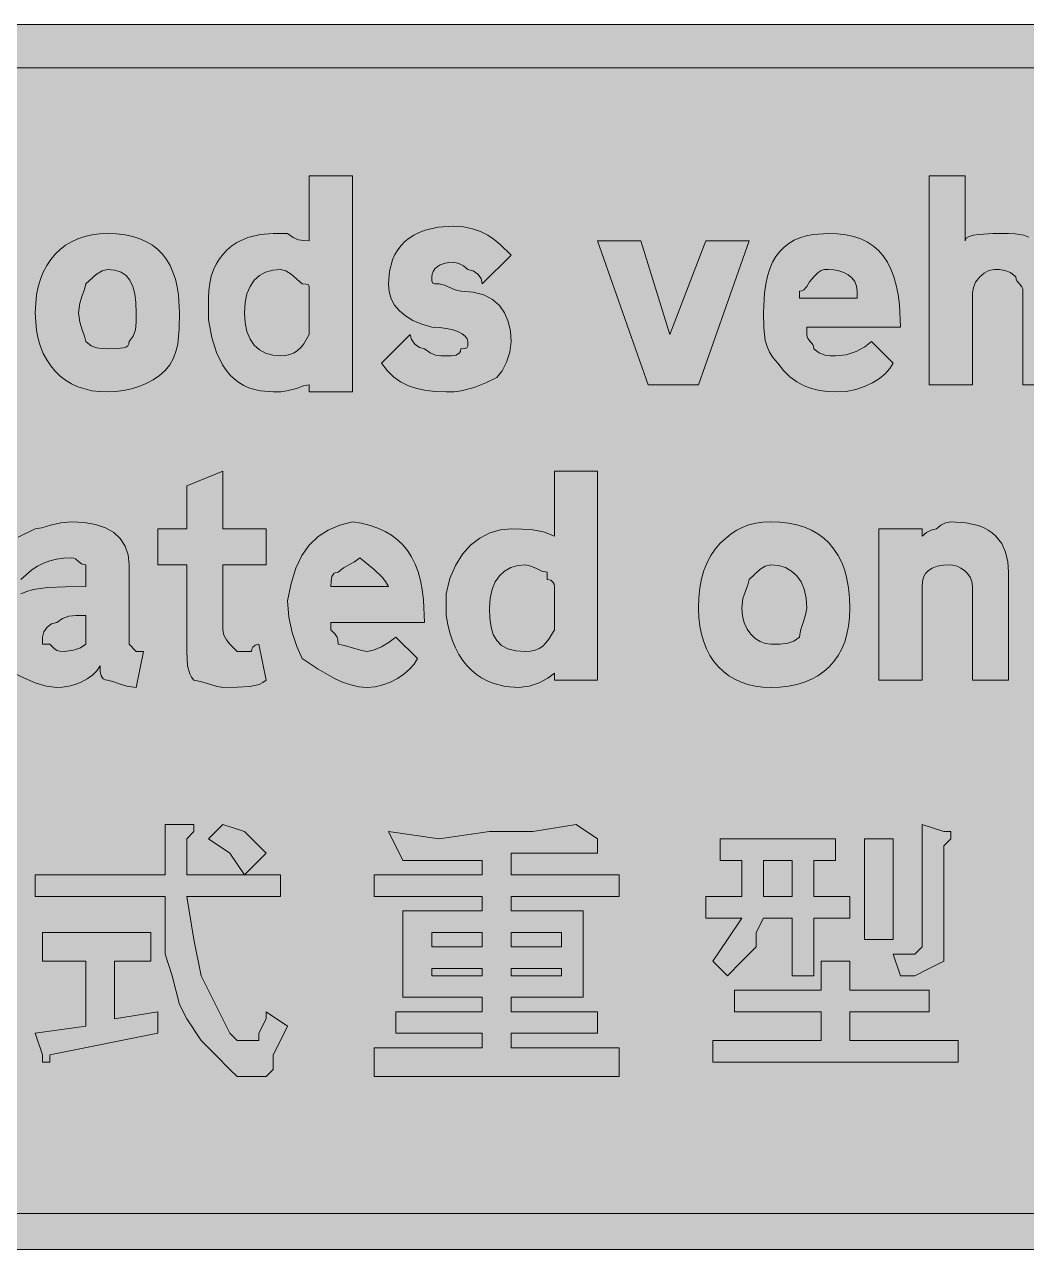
# Model space of a CAD drawing. Header units: metres. Extents: x 9 to 560, y 34 to 238.
# Drawn here: x 261.7 to 428.5, y 33.6 to 237.6 of the extents above; entities that cross this region are included whole.
import ezdxf

# ---------------------------------------------------------------- set-up
doc = ezdxf.new("R2010")
doc.units = ezdxf.units.M
doc.layers.add('FILL_BLACK_000000', color=7, linetype='Continuous', true_color=0x000000)
doc.layers.add('FILL_WHITE_FFFFFF', color=7, linetype='Continuous', true_color=0xffffff)

msp = doc.modelspace()

# ---------------------------------------------------------------- hatches: boundary and pattern name
at = {"layer": 'FILL_BLACK_000000', "true_color": 0x000000}
h = msp.add_hatch(color=7, dxfattribs=at)
h.dxf.hatch_style = 1
h.paths.add_polyline_path([(547.78, 237.41), (549.09, 237), (550.4, 236.59), (551.49, 236.4), (553.44, 234.6), (554.7, 233.7), (556.29, 232.8), (557, 231.9), (557.49, 231), (557.98, 230.1), (558.69, 229.2), (558.88, 227.61), (559.29, 226.35), (559.7, 225.32), (559.89, 224.4), (559.89, 46.8), (559.83, 45.45), (559.66, 44.12), (559.38, 42.81), (558.99, 41.55), (558.48, 40.34), (557.86, 39.21), (557.13, 38.15), (556.29, 37.2), (553.61, 35.63), (551.04, 34.5), (548.7, 33.83), (547.64, 33.66), (546.69, 33.6), (22.29, 33.6), (20.94, 33.66), (19.61, 33.83), (18.3, 34.11), (17.04, 34.5), (15.83, 35.01), (14.7, 35.63), (13.64, 36.36), (12.69, 37.2), (11.85, 38.15), (11.11, 39.21), (10.5, 40.34), (9.99, 41.55), (9.6, 42.81), (9.31, 44.12), (9.15, 45.45), (9.09, 46.8), (9.09, 224.4), (9.15, 225.35), (9.31, 226.39), (9.99, 228.6), (10.5, 229.72), (11.11, 230.81), (11.85, 231.85), (12.69, 232.8), (13.64, 234.04), (14.7, 235.07), (15.83, 235.9), (17.04, 236.55), (18.3, 237.03), (19.61, 237.36), (20.94, 237.54), (22.29, 237.6), (546.69, 237.6), (547.78, 237.41)])
h.paths.add_polyline_path([(20.7, 230.38), (19.44, 230.25), (18.41, 229.89), (17.49, 229.2), (15.84, 226.35), (15.3, 225.32), (15.09, 224.4), (15.09, 46.8), (15.14, 45.95), (15.3, 45.21), (15.84, 43.95), (16.61, 42.92), (17.49, 42), (18.41, 41.12), (19.44, 40.35), (20.7, 39.81), (21.44, 39.65), (22.29, 39.6), (546.69, 39.6), (547.78, 39.81), (549.09, 40.35), (550.4, 41.12), (551.49, 42), (552.09, 42.75), (552.5, 43.52), (552.69, 44.4), (552.69, 46.8), (552.69, 224.4), (552.58, 225.69), (552.26, 226.86), (551.74, 227.88), (551.04, 228.75), (550.17, 229.45), (549.15, 229.97), (547.98, 230.29), (546.69, 230.4), (22.29, 230.4), (20.7, 230.38)], flags=16)
h = msp.add_hatch(color=7, dxfattribs=at)
h.dxf.hatch_style = 1
h.paths.add_polyline_path([(306.99, 177), (305.38, 176.59), (304.33, 176.45), (303.09, 176.4), (300.95, 176.57), (299.97, 176.79), (299.04, 177.09), (298.17, 177.49), (297.35, 177.98), (296.59, 178.57), (295.89, 179.25), (295.24, 180.03), (294.65, 180.91), (293.64, 182.98), (292.85, 185.47), (292.29, 188.4), (292.29, 189.6), (292.29, 192), (292.35, 193.31), (292.51, 194.53), (292.77, 195.67), (293.13, 196.73), (293.59, 197.7), (294.13, 198.58), (294.74, 199.38), (295.44, 200.1), (296.21, 200.73), (297.04, 201.28), (298.87, 202.13), (300.9, 202.63), (303.09, 202.8), (305.49, 202.8), (306.39, 202.11), (307.29, 201.75), (308.19, 201.62), (309.09, 201.6), (309.09, 212.4), (316.29, 212.4), (316.29, 176.4), (309.09, 176.4), (309.09, 177.6), (308.15, 177.41), (306.99, 177)])
h.paths.add_polyline_path([(309.09, 193.2), (309.07, 193.89), (308.94, 194.25), (308.58, 194.38), (307.89, 194.4), (306.09, 196.05), (305.19, 196.59), (304.29, 196.8), (303, 196.69), (301.83, 196.35), (300.81, 195.79), (299.94, 195), (299.24, 193.99), (298.72, 192.75), (298.4, 191.29), (298.29, 189.6), (298.4, 187.91), (298.72, 186.45), (299.24, 185.21), (299.94, 184.2), (300.81, 183.41), (301.83, 182.85), (303, 182.51), (304.29, 182.4), (305.14, 182.46), (305.88, 182.63), (306.55, 182.91), (307.14, 183.3), (307.68, 183.81), (308.17, 184.43), (309.09, 186), (309.09, 192), (309.09, 193.2)], flags=16)
h = msp.add_hatch(color=7, dxfattribs=at)
h.dxf.hatch_style = 1
h.paths.add_polyline_path([(426.6, 202.76), (428.04, 202.5), (428.85, 202.21), (429.71, 201.79), (430.59, 201.19), (431.49, 200.4), (432.28, 199.9), (432.88, 199.31), (433.3, 198.67), (433.59, 198), (433.85, 196.69), (433.89, 195.6), (433.89, 177.6), (427.89, 177.6), (427.89, 193.2), (427.84, 193.6), (427.7, 193.91), (427.29, 194.4), (426.88, 194.89), (426.74, 195.2), (426.69, 195.6), (425.79, 196.29), (424.89, 196.65), (423.99, 196.78), (423.09, 196.8), (422.21, 196.61), (421.44, 196.2), (420.69, 195.6), (420, 194.7), (419.64, 193.8), (419.51, 192.9), (419.49, 192), (419.49, 177.6), (412.29, 177.6), (412.29, 212.4), (418.29, 212.4), (418.29, 201.6), (418.45, 202), (418.91, 202.29), (419.62, 202.51), (420.54, 202.65), (422.85, 202.78), (425.49, 202.8), (426.6, 202.76)])
h = msp.add_hatch(color=7, dxfattribs=at)
h.dxf.hatch_style = 1
h.paths.add_polyline_path([(342.48, 183.02), (341.94, 181.35), (341.17, 179.91), (340.29, 178.8), (338.47, 177.92), (336.54, 177.15), (334.38, 176.61), (333.19, 176.45), (331.89, 176.4), (330.15, 176.46), (328.52, 176.64), (327, 176.97), (325.59, 177.45), (324.3, 178.1), (323.11, 178.93), (322.05, 179.96), (321.09, 181.2), (325.89, 186), (326.1, 185.12), (326.64, 184.35), (327.41, 183.81), (328.29, 183.6), (329.19, 182.91), (330.09, 182.55), (330.99, 182.42), (331.89, 182.4), (332.77, 182.42), (333.54, 182.55), (334.08, 182.91), (334.24, 183.2), (334.29, 183.6), (334.98, 183.62), (335.34, 183.75), (335.47, 184.11), (335.49, 184.8), (335.38, 185.25), (335.06, 185.68), (334.54, 186.09), (333.84, 186.45), (332.97, 186.76), (331.95, 186.99), (330.78, 187.15), (329.49, 187.2), (327.8, 187.71), (326.34, 188.33), (325.1, 189.06), (324.09, 189.9), (323.3, 190.86), (322.74, 191.93), (322.4, 193.11), (322.29, 194.4), (322.46, 196.54), (322.96, 198.43), (323.34, 199.29), (323.81, 200.07), (324.36, 200.8), (324.99, 201.45), (325.71, 202.03), (326.51, 202.54), (327.39, 202.98), (328.36, 203.34), (330.56, 203.83), (333.09, 204), (334.78, 203.89), (336.28, 203.59), (337.6, 203.11), (338.79, 202.5), (339.86, 201.77), (340.85, 200.96), (342.69, 199.2), (337.89, 194.4), (337.68, 195.28), (337.14, 196.05), (336.37, 196.59), (335.49, 196.8), (334.74, 197.4), (333.97, 197.81), (333.09, 198), (332.25, 197.95), (331.52, 197.79), (330.9, 197.56), (330.39, 197.25), (330, 196.89), (329.72, 196.48), (329.55, 196.05), (329.49, 195.6), (329.51, 194.91), (329.64, 194.55), (330, 194.42), (330.69, 194.4), (331.59, 194.21), (332.49, 193.8), (333.39, 193.39), (334.29, 193.2), (336.37, 193.04), (338.13, 192.56), (339.58, 191.81), (340.74, 190.8), (341.61, 189.57), (342.22, 188.14), (342.58, 186.54), (342.69, 184.8), (342.48, 183.02)])
h = msp.add_hatch(color=7, dxfattribs=at)
h.dxf.hatch_style = 1
h.paths.add_polyline_path([(287.19, 184.35), (286.9, 183.14), (286.48, 182.01), (285.88, 180.95), (285.09, 180), (284.14, 179.16), (283.08, 178.43), (281.95, 177.81), (280.74, 177.3), (279.48, 176.91), (278.17, 176.63), (276.84, 176.46), (275.49, 176.4), (274.17, 176.46), (272.91, 176.62), (271.71, 176.9), (270.58, 177.28), (269.52, 177.77), (268.53, 178.36), (267.62, 179.06), (266.79, 179.85), (266.05, 180.74), (265.39, 181.73), (264.82, 182.82), (264.35, 183.99), (263.98, 185.26), (263.71, 186.62), (263.55, 188.07), (263.49, 189.6), (263.55, 191.13), (263.71, 192.58), (263.98, 193.94), (264.35, 195.21), (264.82, 196.38), (265.39, 197.47), (266.05, 198.46), (266.79, 199.35), (267.62, 200.14), (268.53, 200.84), (269.52, 201.43), (270.58, 201.92), (271.71, 202.3), (272.91, 202.58), (274.17, 202.74), (275.49, 202.8), (277.01, 202.74), (278.42, 202.58), (279.72, 202.3), (280.91, 201.92), (282, 201.43), (282.98, 200.84), (283.86, 200.14), (284.64, 199.35), (285.32, 198.46), (285.91, 197.47), (286.4, 196.38), (286.8, 195.21), (287.1, 193.94), (287.32, 192.58), (287.49, 189.6), (287.45, 186.92), (287.19, 184.35)])
h.paths.add_polyline_path([(280.05, 192.75), (279.72, 193.99), (279.24, 195), (278.59, 195.79), (277.76, 196.35), (276.73, 196.69), (275.49, 196.8), (274.59, 196.59), (273.69, 196.05), (271.89, 194.4), (271.7, 193.48), (271.29, 192.45), (270.88, 191.19), (270.69, 189.6), (270.88, 188.01), (271.29, 186.75), (271.7, 185.72), (271.89, 184.8), (272.79, 184.11), (273.69, 183.75), (274.59, 183.62), (275.49, 183.6), (277.07, 183.62), (278.19, 183.75), (278.58, 183.89), (278.87, 184.11), (279.03, 184.4), (279.09, 184.8), (279.78, 185.72), (280.14, 186.75), (280.27, 188.01), (280.29, 189.6), (280.23, 191.29), (280.05, 192.75)], flags=16)
h = msp.add_hatch(color=7, dxfattribs=at)
h.dxf.hatch_style = 1
h.paths.add_polyline_path([(391.89, 186), (391.94, 185.6), (392.08, 185.29), (392.49, 184.8), (392.9, 184.31), (393.04, 184), (393.09, 183.6), (393.99, 182.91), (394.89, 182.55), (395.79, 182.42), (396.69, 182.4), (398.47, 182.61), (400.14, 183.15), (401.58, 183.92), (402.69, 184.8), (406.29, 181.2), (405.73, 180.3), (404.96, 179.44), (403.99, 178.63), (402.84, 177.9), (401.52, 177.29), (400.05, 176.81), (398.43, 176.51), (396.69, 176.4), (395.34, 176.46), (394.01, 176.64), (392.7, 176.97), (391.44, 177.45), (390.23, 178.1), (389.1, 178.93), (388.04, 179.96), (387.09, 181.2), (386.3, 182.1), (385.7, 183.02), (385.28, 183.96), (384.99, 184.95), (384.73, 187.11), (384.69, 189.6), (384.86, 192.92), (385.07, 194.38), (385.36, 195.71), (385.74, 196.92), (386.21, 198), (386.76, 198.96), (387.39, 199.8), (388.11, 200.53), (388.91, 201.15), (389.79, 201.67), (390.76, 202.09), (391.82, 202.4), (392.96, 202.63), (395.49, 202.8), (397.01, 202.74), (398.42, 202.57), (399.72, 202.29), (400.91, 201.88), (402, 201.36), (402.98, 200.71), (403.86, 199.94), (404.64, 199.05), (405.32, 198.03), (405.91, 196.88), (406.4, 195.6), (406.8, 194.19), (407.1, 192.65), (407.32, 190.97), (407.49, 187.2), (391.89, 187.2), (391.89, 186)])
h.paths.add_polyline_path([(400.29, 193.2), (400.18, 194.04), (399.88, 194.78), (399.4, 195.39), (398.79, 195.9), (398.06, 196.29), (397.25, 196.58), (396.39, 196.74), (395.49, 196.8), (394.78, 196.78), (394.29, 196.65), (393.8, 196.29), (393.09, 195.6), (392.38, 194.72), (391.89, 193.95), (391.4, 193.41), (391.09, 193.25), (390.69, 193.2), (390.69, 192), (400.29, 192), (400.29, 193.2)], flags=16)
h = msp.add_hatch(color=7, dxfattribs=at)
h.dxf.hatch_style = 1
h.paths.add_polyline_path([(357.09, 201.6), (364.29, 201.6), (369.09, 186), (375.09, 201.6), (382.29, 201.6), (373.89, 177.6), (369.09, 177.6), (365.49, 177.6), (357.09, 201.6)])
h = msp.add_hatch(color=7, dxfattribs=at)
h.dxf.hatch_style = 1
h.paths.add_polyline_path([(301.89, 153.6), (301.89, 147.6), (294.69, 147.6), (294.69, 136.8), (294.88, 135.92), (295.29, 135.15), (295.89, 134.4), (297.09, 133.2), (299.49, 133.2), (299.54, 133.6), (299.68, 133.89), (300.09, 134.25), (300.69, 134.4), (301.89, 128.4), (301.38, 128), (300.77, 127.71), (299.19, 127.35), (297.16, 127.22), (294.69, 127.2), (293.6, 127.39), (292.29, 127.8), (290.98, 128.21), (289.89, 128.4), (289.49, 128.9), (289.2, 129.49), (288.84, 130.8), (288.69, 133.2), (288.69, 147.6), (283.89, 147.6), (283.89, 153.6), (288.69, 153.6), (288.69, 160.8), (294.69, 163.2), (294.69, 153.6), (301.89, 153.6)])
h = msp.add_hatch(color=7, dxfattribs=at)
h.dxf.hatch_style = 1
h.paths.add_polyline_path([(357.09, 163.2), (357.09, 128.4), (349.89, 128.4), (349.89, 129.6), (348.78, 128.72), (347.34, 127.95), (345.67, 127.41), (343.89, 127.2), (341.7, 127.37), (339.65, 127.89), (338.69, 128.29), (337.77, 128.78), (336.91, 129.37), (336.09, 130.05), (335.33, 130.83), (334.63, 131.71), (334, 132.69), (333.43, 133.78), (332.93, 134.97), (332.5, 136.27), (332.16, 137.68), (331.89, 139.2), (331.89, 140.4), (331.89, 142.8), (332.5, 145.33), (333.41, 147.53), (334.57, 149.38), (335.94, 150.9), (337.48, 152.08), (339.15, 152.93), (340.9, 153.43), (342.69, 153.6), (344.49, 153.58), (346.29, 153.45), (348.09, 153.09), (349.89, 152.4), (349.89, 163.2), (357.09, 163.2)])
h.paths.add_polyline_path([(349.89, 144), (349.84, 144.4), (349.7, 144.69), (349.29, 145.05), (348.69, 145.2), (348.69, 146.4), (347.79, 146.59), (346.89, 147), (345.99, 147.41), (345.09, 147.6), (343.8, 147.49), (342.63, 147.15), (341.61, 146.59), (340.74, 145.8), (340.04, 144.79), (339.52, 143.55), (339.2, 142.09), (339.09, 140.4), (339.15, 138.71), (339.35, 137.25), (339.72, 136.01), (340.29, 135), (341.08, 134.21), (342.13, 133.65), (343.45, 133.31), (345.09, 133.2), (345.94, 133.26), (346.68, 133.43), (347.35, 133.71), (347.94, 134.1), (348.48, 134.61), (348.97, 135.23), (349.89, 136.8), (349.89, 142.8), (349.89, 144)], flags=16)
h = msp.add_hatch(color=7, dxfattribs=at)
h.dxf.hatch_style = 1
h.paths.add_polyline_path([(271.89, 147.6), (271.49, 147.65), (271.18, 147.79), (270.69, 148.2), (270.2, 148.61), (269.89, 148.75), (269.49, 148.8), (268.19, 148.74), (267, 148.58), (265.88, 148.29), (264.84, 147.9), (263.85, 147.39), (262.91, 146.78), (261.09, 145.2), (258.69, 150), (259.14, 150.79), (259.61, 151.41), (260.1, 151.88), (260.64, 152.25), (263.49, 153.6), (264.6, 153.79), (266.04, 154.2), (267.71, 154.61), (269.49, 154.8), (271.63, 154.69), (273.52, 154.35), (275.16, 153.79), (276.54, 153), (277.63, 151.99), (278.43, 150.75), (278.92, 149.29), (279.09, 147.6), (279.09, 134.4), (280.29, 133.2), (281.49, 133.2), (280.29, 127.2), (278.7, 127.39), (277.44, 127.8), (276.41, 128.21), (275.49, 128.4), (275.09, 128.45), (274.8, 128.61), (274.44, 129.15), (274.31, 129.92), (274.29, 130.8), (273.73, 129.96), (273, 129.23), (272.12, 128.61), (271.14, 128.1), (270.11, 127.71), (269.06, 127.43), (268.04, 127.26), (267.09, 127.2), (265.29, 127.41), (263.49, 127.95), (261.69, 128.72), (259.89, 129.6), (259.01, 130.73), (258.24, 132.3), (257.7, 134.33), (257.54, 135.51), (257.49, 136.8), (257.55, 137.7), (257.71, 138.58), (258, 139.44), (258.39, 140.25), (258.9, 141.01), (259.51, 141.69), (260.25, 142.3), (261.09, 142.8), (262.05, 143.2), (263.11, 143.49), (265.59, 143.85), (268.52, 143.98), (271.89, 144), (271.89, 145.2), (271.89, 147.6)])
h.paths.add_polyline_path([(265.89, 134.4), (266.6, 133.71), (267.09, 133.35), (267.58, 133.22), (268.29, 133.2), (269.87, 133.39), (270.99, 133.8), (271.89, 134.4), (271.89, 139.2), (270.3, 139.18), (269.04, 139.05), (268.01, 138.69), (267.09, 138), (266.21, 137.79), (265.44, 137.25), (264.9, 136.48), (264.69, 135.6), (264.69, 134.4), (265.89, 134.4)], flags=16)
h = msp.add_hatch(color=7, dxfattribs=at)
h.dxf.hatch_style = 1
h.paths.add_polyline_path([(312.69, 136.8), (313.38, 136.09), (313.74, 135.6), (313.87, 135.11), (313.89, 134.4), (314.98, 134.21), (316.29, 133.8), (317.6, 133.39), (318.69, 133.2), (319.78, 133.41), (321.09, 133.95), (322.4, 134.72), (323.49, 135.6), (327.09, 132), (326.53, 131.1), (325.78, 130.24), (324.85, 129.43), (323.79, 128.7), (322.61, 128.09), (321.35, 127.61), (320.04, 127.31), (318.69, 127.2), (317.34, 127.31), (315.99, 127.61), (314.64, 128.09), (313.29, 128.7), (310.59, 130.24), (307.89, 132), (307.01, 134.01), (306.24, 136.35), (305.7, 138.92), (305.49, 141.6), (306.05, 144.53), (306.84, 147.04), (307.85, 149.15), (309.09, 150.9), (310.55, 152.31), (312.24, 153.41), (314.15, 154.23), (316.29, 154.8), (317.81, 154.53), (319.22, 154.18), (320.52, 153.73), (321.71, 153.19), (322.8, 152.55), (323.78, 151.8), (324.66, 150.96), (325.44, 150), (326.12, 148.93), (326.71, 147.75), (327.2, 146.44), (327.6, 145.01), (327.9, 143.46), (328.12, 141.77), (328.29, 138), (312.69, 138), (312.69, 136.8)])
h.paths.add_polyline_path([(321.79, 144.85), (321.2, 145.59), (319.89, 146.85), (317.49, 148.8), (316.59, 148.09), (315.69, 147.6), (314.79, 147.11), (313.89, 146.4), (313.49, 146.35), (313.2, 146.19), (312.84, 145.65), (312.71, 144.88), (312.69, 144), (322.29, 144), (321.79, 144.85)], flags=16)
h = msp.add_hatch(color=7, dxfattribs=at)
h.dxf.hatch_style = 1
h.paths.add_polyline_path([(398.87, 137.42), (398.59, 136.06), (398.21, 134.79), (397.72, 133.62), (397.13, 132.53), (396.43, 131.54), (395.64, 130.65), (394.75, 129.86), (393.76, 129.16), (392.67, 128.57), (391.5, 128.08), (390.23, 127.7), (388.87, 127.42), (387.42, 127.26), (385.89, 127.2), (384.57, 127.26), (383.31, 127.42), (382.11, 127.7), (380.98, 128.08), (379.92, 128.57), (378.93, 129.16), (378.02, 129.86), (377.19, 130.65), (376.45, 131.54), (375.79, 132.53), (375.22, 133.62), (374.75, 134.79), (374.38, 136.06), (374.11, 137.42), (373.95, 138.87), (373.89, 140.4), (373.95, 142.14), (374.11, 143.78), (374.4, 145.29), (374.79, 146.7), (375.3, 147.99), (375.92, 149.18), (376.65, 150.24), (377.49, 151.2), (379.31, 152.78), (380.25, 153.39), (381.24, 153.9), (382.28, 154.29), (383.4, 154.58), (384.59, 154.74), (385.89, 154.8), (387.42, 154.74), (388.87, 154.58), (390.23, 154.29), (391.5, 153.9), (392.67, 153.39), (393.76, 152.78), (394.75, 152.04), (395.64, 151.2), (396.43, 150.24), (397.13, 149.18), (397.72, 147.99), (398.21, 146.7), (398.59, 145.29), (398.87, 143.78), (399.03, 142.14), (399.09, 140.4), (399.03, 138.87), (398.87, 137.42)])
h.paths.add_polyline_path([(391.46, 143.55), (390.94, 144.79), (390.24, 145.8), (389.37, 146.59), (388.35, 147.15), (387.18, 147.49), (385.89, 147.6), (384.99, 147.39), (384.09, 146.85), (382.29, 145.2), (382.1, 144.28), (381.69, 143.25), (381.28, 141.99), (381.09, 140.4), (381.2, 139.11), (381.5, 137.94), (381.98, 136.92), (382.59, 136.05), (383.32, 135.35), (384.13, 134.83), (384.99, 134.51), (385.89, 134.4), (387.48, 134.42), (388.74, 134.55), (389.77, 134.91), (390.69, 135.6), (390.88, 136.69), (391.29, 138), (391.7, 139.31), (391.89, 140.4), (391.78, 142.09), (391.46, 143.55)], flags=16)
h = msp.add_hatch(color=7, dxfattribs=at)
h.dxf.hatch_style = 1
h.paths.add_polyline_path([(419.49, 128.4), (419.49, 142.8), (419.49, 144), (419.38, 144.84), (419.1, 145.58), (418.67, 146.19), (418.14, 146.7), (417.56, 147.09), (416.96, 147.38), (415.89, 147.6), (414.65, 147.54), (413.62, 147.38), (412.79, 147.09), (412.14, 146.7), (411.66, 146.19), (411.33, 145.58), (411.15, 144.84), (411.09, 144), (411.09, 128.4), (403.89, 128.4), (403.89, 153.6), (411.09, 153.6), (411.09, 152.4), (411.84, 153), (412.61, 153.41), (413.49, 153.6), (414.24, 154.2), (415.01, 154.61), (415.89, 154.8), (418.37, 154.64), (420.43, 154.16), (421.31, 153.82), (422.09, 153.41), (422.78, 152.93), (423.39, 152.4), (424.35, 151.17), (425, 149.74), (425.37, 148.14), (425.49, 146.4), (425.49, 145.2), (425.49, 128.4), (419.49, 128.4)])
h = msp.add_hatch(color=7, dxfattribs=at)
h.dxf.hatch_style = 1
h.paths.add_polyline_path([(263.49, 96), (285.09, 96), (285.09, 104.4), (288.69, 104.4), (289.89, 104.4), (289.89, 103.2), (288.69, 102), (288.69, 96), (304.29, 96), (304.29, 92.4), (288.69, 92.4), (289.89, 85.2), (291.09, 79.2), (293.49, 74.4), (295.89, 69.6), (297.09, 68.4), (298.29, 68.4), (299.49, 68.4), (300.69, 68.4), (300.69, 69.6), (301.89, 72), (301.89, 73.2), (305.49, 70.8), (304.29, 68.4), (303.09, 66), (303.09, 63.6), (301.89, 62.4), (300.69, 62.4), (299.49, 62.4), (297.09, 62.4), (295.89, 63.6), (293.49, 66), (291.09, 68.4), (288.69, 72), (287.49, 74.4), (286.29, 79.2), (285.09, 82.8), (285.09, 87.6), (285.09, 92.4), (263.49, 92.4), (263.49, 96)])
h = msp.add_hatch(color=7, dxfattribs=at)
h.dxf.hatch_style = 1
h.paths.add_polyline_path([(298.29, 103.2), (301.89, 99.6), (298.29, 96), (295.89, 99.6), (292.29, 102), (294.69, 104.4), (298.29, 103.2)])
h = msp.add_hatch(color=7, dxfattribs=at)
h.dxf.hatch_style = 1
h.paths.add_polyline_path([(357.09, 102), (357.09, 100.8), (357.09, 99.6), (355.89, 99.6), (354.69, 99.6), (348.69, 99.6), (342.69, 99.6), (342.69, 96), (360.69, 96), (360.69, 92.4), (342.69, 92.4), (342.69, 90), (354.69, 90), (354.69, 75.6), (342.69, 75.6), (342.69, 73.2), (357.09, 73.2), (357.09, 69.6), (342.69, 69.6), (342.69, 67.2), (360.69, 67.2), (360.69, 62.4), (319.89, 62.4), (319.89, 67.2), (337.89, 67.2), (337.89, 69.6), (323.49, 69.6), (323.49, 73.2), (337.89, 73.2), (337.89, 75.6), (324.69, 75.6), (324.69, 90), (337.89, 90), (337.89, 92.4), (319.89, 92.4), (319.89, 96), (337.89, 96), (337.89, 98.4), (324.69, 98.4), (322.29, 103.2), (330.69, 102), (339.09, 103.2), (346.29, 103.2), (353.49, 104.4), (357.09, 102)])
h.paths.add_polyline_path([(337.89, 79.2), (337.89, 80.4), (329.49, 80.4), (329.49, 79.2), (337.89, 79.2)], flags=16)
h.paths.add_polyline_path([(329.49, 84), (337.89, 84), (337.89, 86.4), (329.49, 86.4), (329.49, 84)], flags=16)
h.paths.add_polyline_path([(342.69, 80.4), (342.69, 79.2), (351.09, 79.2), (351.09, 80.4), (342.69, 80.4)], flags=16)
h.paths.add_polyline_path([(351.09, 86.4), (342.69, 86.4), (342.69, 84), (351.09, 84), (351.09, 86.4)], flags=16)
h = msp.add_hatch(color=7, dxfattribs=at)
h.dxf.hatch_style = 1
h.paths.add_polyline_path([(408.69, 82.8), (409.89, 82.8), (411.09, 84), (411.09, 85.2), (411.09, 104.4), (414.69, 103.2), (415.89, 103.2), (415.89, 102), (414.69, 100.8), (414.69, 85.2), (414.69, 82.8), (414.69, 81.6), (412.29, 80.4), (409.89, 79.2), (407.49, 79.2), (406.29, 82.8), (408.69, 82.8)])
h = msp.add_hatch(color=7, dxfattribs=at)
h.dxf.hatch_style = 1
h.paths.add_polyline_path([(396.69, 98.4), (393.09, 98.4), (393.09, 92.4), (399.09, 92.4), (399.09, 88.8), (393.09, 88.8), (393.09, 79.2), (389.49, 79.2), (389.49, 88.8), (384.69, 88.8), (383.49, 86.4), (383.49, 84), (381.09, 81.6), (378.69, 79.2), (376.29, 81.6), (378.69, 85.2), (381.09, 88.8), (375.09, 88.8), (375.09, 92.4), (381.09, 92.4), (381.09, 98.4), (377.49, 98.4), (377.49, 102), (396.69, 102), (396.69, 98.4)])
h.paths.add_polyline_path([(389.49, 98.4), (384.69, 98.4), (384.69, 92.4), (389.49, 92.4), (389.49, 98.4)], flags=16)
h = msp.add_hatch(color=7, dxfattribs=at)
h.dxf.hatch_style = 1
h.paths.add_polyline_path([(401.49, 102), (405.09, 102), (406.29, 102), (406.29, 100.8), (406.29, 99.6), (406.29, 85.2), (401.49, 85.2), (401.49, 102)])
h = msp.add_hatch(color=7, dxfattribs=at)
h.dxf.hatch_style = 1
h.paths.add_polyline_path([(271.89, 81.6), (264.69, 81.6), (264.69, 86.4), (282.69, 86.4), (282.69, 81.6), (276.69, 81.6), (276.69, 72), (283.89, 73.2), (283.89, 69.6), (265.89, 66), (265.89, 64.8), (264.69, 64.8), (264.69, 66), (263.49, 69.6), (271.89, 70.8), (271.89, 81.6)])
h = msp.add_hatch(color=7, dxfattribs=at)
h.dxf.hatch_style = 1
h.paths.add_polyline_path([(397.89, 81.6), (399.09, 81.6), (399.09, 80.4), (399.09, 76.8), (412.29, 76.8), (412.29, 73.2), (399.09, 73.2), (399.09, 68.4), (417.09, 68.4), (417.09, 64.8), (376.29, 64.8), (376.29, 68.4), (394.29, 68.4), (394.29, 73.2), (379.89, 73.2), (379.89, 76.8), (394.29, 76.8), (394.29, 81.6), (397.89, 81.6)])
at = {"layer": 'FILL_WHITE_FFFFFF', "true_color": 0xffffff}
h = msp.add_hatch(color=7, dxfattribs=at)
h.dxf.hatch_style = 1
h.paths.add_polyline_path([(546.69, 230.4), (549.09, 230.25), (550.4, 229.89), (550.99, 229.6), (551.49, 229.2), (552.18, 227.61), (552.54, 226.35), (552.67, 225.32), (552.69, 224.4), (552.69, 46.8), (552.67, 45.21), (552.54, 43.95), (552.18, 42.92), (551.49, 42), (550.4, 41.12), (549.09, 40.35), (547.78, 39.81), (546.69, 39.6), (22.29, 39.6), (21.44, 39.65), (20.7, 39.81), (19.44, 40.35), (18.41, 41.12), (17.49, 42), (16.61, 42.92), (15.84, 43.95), (15.3, 45.21), (15.14, 45.95), (15.09, 46.8), (15.09, 224.4), (15.3, 225.32), (15.84, 226.35), (17.49, 229.2), (18.41, 229.89), (19.44, 230.25), (20.7, 230.38), (22.29, 230.4), (546.69, 230.4)])

# ---------------------------------------------------------------- linework, layer by layer
at = {"layer": 'FILL_BLACK_000000', "lineweight": 0, "true_color": 0x000000}
for points in [[(22.29, 237.6), (546.69, 237.6)], [(22.29, 39.6), (546.69, 39.6), (547.78, 39.81), (549.09, 40.35), (550.4, 41.12), (551.49, 42), (552.09, 42.75), (552.5, 43.52), (552.69, 44.4), (552.69, 46.8), (552.69, 224.4), (552.58, 225.69), (552.26, 226.86), (551.74, 227.88), (551.04, 228.75), (550.17, 229.45), (549.15, 229.97), (547.98, 230.29), (546.69, 230.4), (22.29, 230.4)], [(433.89, 177.6), (427.89, 177.6), (427.89, 193.2), (427.84, 193.6), (427.7, 193.91), (427.29, 194.4), (426.88, 194.89), (426.74, 195.2), (426.69, 195.6), (425.79, 196.29), (424.89, 196.65), (423.99, 196.78), (423.09, 196.8), (422.21, 196.61), (421.44, 196.2), (420.69, 195.6), (420, 194.7), (419.64, 193.8), (419.51, 192.9), (419.49, 192), (419.49, 177.6), (412.29, 177.6), (412.29, 212.4), (418.29, 212.4), (418.29, 201.6), (418.45, 202), (418.91, 202.29), (419.62, 202.51), (420.54, 202.65), (422.85, 202.78), (425.49, 202.8), (426.6, 202.76), (428.04, 202.5), (428.85, 202.21)], [(260.64, 152.25), (263.49, 153.6), (264.6, 153.79), (266.04, 154.2), (267.71, 154.61), (269.49, 154.8), (271.63, 154.69), (273.52, 154.35), (275.16, 153.79), (276.54, 153), (277.63, 151.99), (278.43, 150.75), (278.92, 149.29), (279.09, 147.6), (279.09, 134.4), (280.29, 133.2), (281.49, 133.2), (280.29, 127.2), (278.7, 127.39), (277.44, 127.8), (276.41, 128.21), (275.49, 128.4), (275.09, 128.45), (274.8, 128.61), (274.44, 129.15), (274.31, 129.92), (274.29, 130.8), (273.73, 129.96), (273, 129.23), (272.12, 128.61), (271.14, 128.1), (270.11, 127.71), (269.06, 127.43), (268.04, 127.26), (267.09, 127.2), (265.29, 127.41), (263.49, 127.95), (261.69, 128.72), (259.89, 129.6)], [(261.09, 142.8), (262.05, 143.2), (263.11, 143.49), (265.59, 143.85), (268.52, 143.98), (271.89, 144), (271.89, 145.2), (271.89, 147.6), (271.49, 147.65), (271.18, 147.79), (270.69, 148.2), (270.2, 148.61), (269.89, 148.75), (269.49, 148.8), (268.19, 148.74), (267, 148.58), (265.88, 148.29), (264.84, 147.9), (263.85, 147.39), (262.91, 146.78), (261.09, 145.2)], [(546.69, 33.6), (22.29, 33.6)]]:
    msp.add_lwpolyline(points, dxfattribs=at)
for points in [[(306.99, 177), (305.38, 176.59), (304.33, 176.45), (303.09, 176.4), (300.95, 176.57), (299.97, 176.79), (299.04, 177.09), (298.17, 177.49), (297.35, 177.98), (296.59, 178.57), (295.89, 179.25), (295.24, 180.03), (294.65, 180.91), (293.64, 182.98), (292.85, 185.47), (292.29, 188.4), (292.29, 189.6), (292.29, 192), (292.35, 193.31), (292.51, 194.53), (292.77, 195.67), (293.13, 196.73), (293.59, 197.7), (294.13, 198.58), (294.74, 199.38), (295.44, 200.1), (296.21, 200.73), (297.04, 201.28), (298.87, 202.13), (300.9, 202.63), (303.09, 202.8), (305.49, 202.8), (306.39, 202.11), (307.29, 201.75), (308.19, 201.62), (309.09, 201.6), (309.09, 212.4), (316.29, 212.4), (316.29, 176.4), (309.09, 176.4), (309.09, 177.6), (308.15, 177.41)], [(342.48, 183.02), (341.94, 181.35), (341.17, 179.91), (340.29, 178.8), (338.47, 177.92), (336.54, 177.15), (334.38, 176.61), (333.19, 176.45), (331.89, 176.4), (330.15, 176.46), (328.52, 176.64), (327, 176.97), (325.59, 177.45), (324.3, 178.1), (323.11, 178.93), (322.05, 179.96), (321.09, 181.2), (325.89, 186), (326.1, 185.12), (326.64, 184.35), (327.41, 183.81), (328.29, 183.6), (329.19, 182.91), (330.09, 182.55), (330.99, 182.42), (331.89, 182.4), (332.77, 182.42), (333.54, 182.55), (334.08, 182.91), (334.24, 183.2), (334.29, 183.6), (334.98, 183.62), (335.34, 183.75), (335.47, 184.11), (335.49, 184.8), (335.38, 185.25), (335.06, 185.68), (334.54, 186.09), (333.84, 186.45), (332.97, 186.76), (331.95, 186.99), (330.78, 187.15), (329.49, 187.2), (327.8, 187.71), (326.34, 188.33), (325.1, 189.06), (324.09, 189.9), (323.3, 190.86), (322.74, 191.93), (322.4, 193.11), (322.29, 194.4), (322.46, 196.54), (322.96, 198.43), (323.34, 199.29), (323.81, 200.07), (324.36, 200.8), (324.99, 201.45), (325.71, 202.03), (326.51, 202.54), (327.39, 202.98), (328.36, 203.34), (330.56, 203.83), (333.09, 204), (334.78, 203.89), (336.28, 203.59), (337.6, 203.11), (338.79, 202.5), (339.86, 201.77), (340.85, 200.96), (342.69, 199.2), (337.89, 194.4), (337.68, 195.28), (337.14, 196.05), (336.37, 196.59), (335.49, 196.8), (334.74, 197.4), (333.97, 197.81), (333.09, 198), (332.25, 197.95), (331.52, 197.79), (330.9, 197.56), (330.39, 197.25), (330, 196.89), (329.72, 196.48), (329.55, 196.05), (329.49, 195.6), (329.51, 194.91), (329.64, 194.55), (330, 194.42), (330.69, 194.4), (331.59, 194.21), (332.49, 193.8), (333.39, 193.39), (334.29, 193.2), (336.37, 193.04), (338.13, 192.56), (339.58, 191.81), (340.74, 190.8), (341.61, 189.57), (342.22, 188.14), (342.58, 186.54), (342.69, 184.8)], [(287.19, 184.35), (286.9, 183.14), (286.48, 182.01), (285.88, 180.95), (285.09, 180), (284.14, 179.16), (283.08, 178.43), (281.95, 177.81), (280.74, 177.3), (279.48, 176.91), (278.17, 176.63), (276.84, 176.46), (275.49, 176.4), (274.17, 176.46), (272.91, 176.62), (271.71, 176.9), (270.58, 177.28), (269.52, 177.77), (268.53, 178.36), (267.62, 179.06), (266.79, 179.85), (266.05, 180.74), (265.39, 181.73), (264.82, 182.82), (264.35, 183.99), (263.98, 185.26), (263.71, 186.62), (263.55, 188.07), (263.49, 189.6), (263.55, 191.13), (263.71, 192.58), (263.98, 193.94), (264.35, 195.21), (264.82, 196.38), (265.39, 197.47), (266.05, 198.46), (266.79, 199.35), (267.62, 200.14), (268.53, 200.84), (269.52, 201.43), (270.58, 201.92), (271.71, 202.3), (272.91, 202.58), (274.17, 202.74), (275.49, 202.8), (277.01, 202.74), (278.42, 202.58), (279.72, 202.3), (280.91, 201.92), (282, 201.43), (282.98, 200.84), (283.86, 200.14), (284.64, 199.35), (285.32, 198.46), (285.91, 197.47), (286.4, 196.38), (286.8, 195.21), (287.1, 193.94), (287.32, 192.58), (287.49, 189.6), (287.45, 186.92)], [(391.89, 186), (391.94, 185.6), (392.08, 185.29), (392.49, 184.8), (392.9, 184.31), (393.04, 184), (393.09, 183.6), (393.99, 182.91), (394.89, 182.55), (395.79, 182.42), (396.69, 182.4), (398.47, 182.61), (400.14, 183.15), (401.58, 183.92), (402.69, 184.8), (406.29, 181.2), (405.73, 180.3), (404.96, 179.44), (403.99, 178.63), (402.84, 177.9), (401.52, 177.29), (400.05, 176.81), (398.43, 176.51), (396.69, 176.4), (395.34, 176.46), (394.01, 176.64), (392.7, 176.97), (391.44, 177.45), (390.23, 178.1), (389.1, 178.93), (388.04, 179.96), (387.09, 181.2), (386.3, 182.1), (385.7, 183.02), (385.28, 183.96), (384.99, 184.95), (384.73, 187.11), (384.69, 189.6), (384.86, 192.92), (385.07, 194.38), (385.36, 195.71), (385.74, 196.92), (386.21, 198), (386.76, 198.96), (387.39, 199.8), (388.11, 200.53), (388.91, 201.15), (389.79, 201.67), (390.76, 202.09), (391.82, 202.4), (392.96, 202.63), (395.49, 202.8), (397.01, 202.74), (398.42, 202.57), (399.72, 202.29), (400.91, 201.88), (402, 201.36), (402.98, 200.71), (403.86, 199.94), (404.64, 199.05), (405.32, 198.03), (405.91, 196.88), (406.4, 195.6), (406.8, 194.19), (407.1, 192.65), (407.32, 190.97), (407.49, 187.2), (391.89, 187.2)], [(357.09, 201.6), (364.29, 201.6), (369.09, 186), (375.09, 201.6), (382.29, 201.6), (373.89, 177.6), (369.09, 177.6), (365.49, 177.6)], [(280.05, 192.75), (279.72, 193.99), (279.24, 195), (278.59, 195.79), (277.76, 196.35), (276.73, 196.69), (275.49, 196.8), (274.59, 196.59), (273.69, 196.05), (271.89, 194.4), (271.7, 193.48), (271.29, 192.45), (270.88, 191.19), (270.69, 189.6), (270.88, 188.01), (271.29, 186.75), (271.7, 185.72), (271.89, 184.8), (272.79, 184.11), (273.69, 183.75), (274.59, 183.62), (275.49, 183.6), (277.07, 183.62), (278.19, 183.75), (278.58, 183.89), (278.87, 184.11), (279.03, 184.4), (279.09, 184.8), (279.78, 185.72), (280.14, 186.75), (280.27, 188.01), (280.29, 189.6), (280.23, 191.29)], [(309.09, 193.2), (309.07, 193.89), (308.94, 194.25), (308.58, 194.38), (307.89, 194.4), (306.09, 196.05), (305.19, 196.59), (304.29, 196.8), (303, 196.69), (301.83, 196.35), (300.81, 195.79), (299.94, 195), (299.24, 193.99), (298.72, 192.75), (298.4, 191.29), (298.29, 189.6), (298.4, 187.91), (298.72, 186.45), (299.24, 185.21), (299.94, 184.2), (300.81, 183.41), (301.83, 182.85), (303, 182.51), (304.29, 182.4), (305.14, 182.46), (305.88, 182.63), (306.55, 182.91), (307.14, 183.3), (307.68, 183.81), (308.17, 184.43), (309.09, 186), (309.09, 192)], [(400.29, 193.2), (400.18, 194.04), (399.88, 194.78), (399.4, 195.39), (398.79, 195.9), (398.06, 196.29), (397.25, 196.58), (396.39, 196.74), (395.49, 196.8), (394.78, 196.78), (394.29, 196.65), (393.8, 196.29), (393.09, 195.6), (392.38, 194.72), (391.89, 193.95), (391.4, 193.41), (391.09, 193.25), (390.69, 193.2), (390.69, 192), (400.29, 192)], [(301.89, 153.6), (301.89, 147.6), (294.69, 147.6), (294.69, 136.8), (294.88, 135.92), (295.29, 135.15), (295.89, 134.4), (297.09, 133.2), (299.49, 133.2), (299.54, 133.6), (299.68, 133.89), (300.09, 134.25), (300.69, 134.4), (301.89, 128.4), (301.38, 128), (300.77, 127.71), (299.19, 127.35), (297.16, 127.22), (294.69, 127.2), (293.6, 127.39), (292.29, 127.8), (290.98, 128.21), (289.89, 128.4), (289.49, 128.9), (289.2, 129.49), (288.84, 130.8), (288.69, 133.2), (288.69, 147.6), (283.89, 147.6), (283.89, 153.6), (288.69, 153.6), (288.69, 160.8), (294.69, 163.2), (294.69, 153.6)], [(357.09, 163.2), (357.09, 128.4), (349.89, 128.4), (349.89, 129.6), (348.78, 128.72), (347.34, 127.95), (345.67, 127.41), (343.89, 127.2), (341.7, 127.37), (339.65, 127.89), (338.69, 128.29), (337.77, 128.78), (336.91, 129.37), (336.09, 130.05), (335.33, 130.83), (334.63, 131.71), (334, 132.69), (333.43, 133.78), (332.93, 134.97), (332.5, 136.27), (332.16, 137.68), (331.89, 139.2), (331.89, 140.4), (331.89, 142.8), (332.5, 145.33), (333.41, 147.53), (334.57, 149.38), (335.94, 150.9), (337.48, 152.08), (339.15, 152.93), (340.9, 153.43), (342.69, 153.6), (344.49, 153.58), (346.29, 153.45), (348.09, 153.09), (349.89, 152.4), (349.89, 163.2)], [(312.69, 136.8), (313.38, 136.09), (313.74, 135.6), (313.87, 135.11), (313.89, 134.4), (314.98, 134.21), (316.29, 133.8), (317.6, 133.39), (318.69, 133.2), (319.78, 133.41), (321.09, 133.95), (322.4, 134.72), (323.49, 135.6), (327.09, 132), (326.53, 131.1), (325.78, 130.24), (324.85, 129.43), (323.79, 128.7), (322.61, 128.09), (321.35, 127.61), (320.04, 127.31), (318.69, 127.2), (317.34, 127.31), (315.99, 127.61), (314.64, 128.09), (313.29, 128.7), (310.59, 130.24), (307.89, 132), (307.01, 134.01), (306.24, 136.35), (305.7, 138.92), (305.49, 141.6), (306.05, 144.53), (306.84, 147.04), (307.85, 149.15), (309.09, 150.9), (310.55, 152.31), (312.24, 153.41), (314.15, 154.23), (316.29, 154.8), (317.81, 154.53), (319.22, 154.18), (320.52, 153.73), (321.71, 153.19), (322.8, 152.55), (323.78, 151.8), (324.66, 150.96), (325.44, 150), (326.12, 148.93), (326.71, 147.75), (327.2, 146.44), (327.6, 145.01), (327.9, 143.46), (328.12, 141.77), (328.29, 138), (312.69, 138)], [(398.87, 137.42), (398.59, 136.06), (398.21, 134.79), (397.72, 133.62), (397.13, 132.53), (396.43, 131.54), (395.64, 130.65), (394.75, 129.86), (393.76, 129.16), (392.67, 128.57), (391.5, 128.08), (390.23, 127.7), (388.87, 127.42), (387.42, 127.26), (385.89, 127.2), (384.57, 127.26), (383.31, 127.42), (382.11, 127.7), (380.98, 128.08), (379.92, 128.57), (378.93, 129.16), (378.02, 129.86), (377.19, 130.65), (376.45, 131.54), (375.79, 132.53), (375.22, 133.62), (374.75, 134.79), (374.38, 136.06), (374.11, 137.42), (373.95, 138.87), (373.89, 140.4), (373.95, 142.14), (374.11, 143.78), (374.4, 145.29), (374.79, 146.7), (375.3, 147.99), (375.92, 149.18), (376.65, 150.24), (377.49, 151.2), (379.31, 152.78), (380.25, 153.39), (381.24, 153.9), (382.28, 154.29), (383.4, 154.58), (384.59, 154.74), (385.89, 154.8), (387.42, 154.74), (388.87, 154.58), (390.23, 154.29), (391.5, 153.9), (392.67, 153.39), (393.76, 152.78), (394.75, 152.04), (395.64, 151.2), (396.43, 150.24), (397.13, 149.18), (397.72, 147.99), (398.21, 146.7), (398.59, 145.29), (398.87, 143.78), (399.03, 142.14), (399.09, 140.4), (399.03, 138.87)], [(419.49, 128.4), (419.49, 142.8), (419.49, 144), (419.38, 144.84), (419.1, 145.58), (418.67, 146.19), (418.14, 146.7), (417.56, 147.09), (416.96, 147.38), (415.89, 147.6), (414.65, 147.54), (413.62, 147.38), (412.79, 147.09), (412.14, 146.7), (411.66, 146.19), (411.33, 145.58), (411.15, 144.84), (411.09, 144), (411.09, 128.4), (403.89, 128.4), (403.89, 153.6), (411.09, 153.6), (411.09, 152.4), (411.84, 153), (412.61, 153.41), (413.49, 153.6), (414.24, 154.2), (415.01, 154.61), (415.89, 154.8), (418.37, 154.64), (420.43, 154.16), (421.31, 153.82), (422.09, 153.41), (422.78, 152.93), (423.39, 152.4), (424.35, 151.17), (425, 149.74), (425.37, 148.14), (425.49, 146.4), (425.49, 145.2), (425.49, 128.4)], [(321.79, 144.85), (321.2, 145.59), (319.89, 146.85), (317.49, 148.8), (316.59, 148.09), (315.69, 147.6), (314.79, 147.11), (313.89, 146.4), (313.49, 146.35), (313.2, 146.19), (312.84, 145.65), (312.71, 144.88), (312.69, 144), (322.29, 144)], [(349.89, 144), (349.84, 144.4), (349.7, 144.69), (349.29, 145.05), (348.69, 145.2), (348.69, 146.4), (347.79, 146.59), (346.89, 147), (345.99, 147.41), (345.09, 147.6), (343.8, 147.49), (342.63, 147.15), (341.61, 146.59), (340.74, 145.8), (340.04, 144.79), (339.52, 143.55), (339.2, 142.09), (339.09, 140.4), (339.15, 138.71), (339.35, 137.25), (339.72, 136.01), (340.29, 135), (341.08, 134.21), (342.13, 133.65), (343.45, 133.31), (345.09, 133.2), (345.94, 133.26), (346.68, 133.43), (347.35, 133.71), (347.94, 134.1), (348.48, 134.61), (348.97, 135.23), (349.89, 136.8), (349.89, 142.8)], [(391.46, 143.55), (390.94, 144.79), (390.24, 145.8), (389.37, 146.59), (388.35, 147.15), (387.18, 147.49), (385.89, 147.6), (384.99, 147.39), (384.09, 146.85), (382.29, 145.2), (382.1, 144.28), (381.69, 143.25), (381.28, 141.99), (381.09, 140.4), (381.2, 139.11), (381.5, 137.94), (381.98, 136.92), (382.59, 136.05), (383.32, 135.35), (384.13, 134.83), (384.99, 134.51), (385.89, 134.4), (387.48, 134.42), (388.74, 134.55), (389.77, 134.91), (390.69, 135.6), (390.88, 136.69), (391.29, 138), (391.7, 139.31), (391.89, 140.4), (391.78, 142.09)], [(265.89, 134.4), (266.6, 133.71), (267.09, 133.35), (267.58, 133.22), (268.29, 133.2), (269.87, 133.39), (270.99, 133.8), (271.89, 134.4), (271.89, 139.2), (270.3, 139.18), (269.04, 139.05), (268.01, 138.69), (267.09, 138), (266.21, 137.79), (265.44, 137.25), (264.9, 136.48), (264.69, 135.6), (264.69, 134.4)], [(263.49, 96), (285.09, 96), (285.09, 104.4), (288.69, 104.4), (289.89, 104.4), (289.89, 103.2), (288.69, 102), (288.69, 96), (304.29, 96), (304.29, 92.4), (288.69, 92.4), (289.89, 85.2), (291.09, 79.2), (293.49, 74.4), (295.89, 69.6), (297.09, 68.4), (298.29, 68.4), (299.49, 68.4), (300.69, 68.4), (300.69, 69.6), (301.89, 72), (301.89, 73.2), (305.49, 70.8), (304.29, 68.4), (303.09, 66), (303.09, 63.6), (301.89, 62.4), (300.69, 62.4), (299.49, 62.4), (297.09, 62.4), (295.89, 63.6), (293.49, 66), (291.09, 68.4), (288.69, 72), (287.49, 74.4), (286.29, 79.2), (285.09, 82.8), (285.09, 87.6), (285.09, 92.4), (263.49, 92.4)], [(298.29, 103.2), (301.89, 99.6), (298.29, 96), (295.89, 99.6), (292.29, 102), (294.69, 104.4)], [(357.09, 102), (357.09, 100.8), (357.09, 99.6), (355.89, 99.6), (354.69, 99.6), (348.69, 99.6), (342.69, 99.6), (342.69, 96), (360.69, 96), (360.69, 92.4), (342.69, 92.4), (342.69, 90), (354.69, 90), (354.69, 75.6), (342.69, 75.6), (342.69, 73.2), (357.09, 73.2), (357.09, 69.6), (342.69, 69.6), (342.69, 67.2), (360.69, 67.2), (360.69, 62.4), (319.89, 62.4), (319.89, 67.2), (337.89, 67.2), (337.89, 69.6), (323.49, 69.6), (323.49, 73.2), (337.89, 73.2), (337.89, 75.6), (324.69, 75.6), (324.69, 90), (337.89, 90), (337.89, 92.4), (319.89, 92.4), (319.89, 96), (337.89, 96), (337.89, 98.4), (324.69, 98.4), (322.29, 103.2), (330.69, 102), (339.09, 103.2), (346.29, 103.2), (353.49, 104.4)], [(408.69, 82.8), (409.89, 82.8), (411.09, 84), (411.09, 85.2), (411.09, 104.4), (414.69, 103.2), (415.89, 103.2), (415.89, 102), (414.69, 100.8), (414.69, 85.2), (414.69, 82.8), (414.69, 81.6), (412.29, 80.4), (409.89, 79.2), (407.49, 79.2), (406.29, 82.8)], [(396.69, 98.4), (393.09, 98.4), (393.09, 92.4), (399.09, 92.4), (399.09, 88.8), (393.09, 88.8), (393.09, 79.2), (389.49, 79.2), (389.49, 88.8), (384.69, 88.8), (383.49, 86.4), (383.49, 84), (381.09, 81.6), (378.69, 79.2), (376.29, 81.6), (378.69, 85.2), (381.09, 88.8), (375.09, 88.8), (375.09, 92.4), (381.09, 92.4), (381.09, 98.4), (377.49, 98.4), (377.49, 102), (396.69, 102)], [(401.49, 102), (405.09, 102), (406.29, 102), (406.29, 100.8), (406.29, 99.6), (406.29, 85.2), (401.49, 85.2)], [(389.49, 98.4), (384.69, 98.4), (384.69, 92.4), (389.49, 92.4)], [(271.89, 81.6), (264.69, 81.6), (264.69, 86.4), (282.69, 86.4), (282.69, 81.6), (276.69, 81.6), (276.69, 72), (283.89, 73.2), (283.89, 69.6), (265.89, 66), (265.89, 64.8), (264.69, 64.8), (264.69, 66), (263.49, 69.6), (271.89, 70.8)], [(329.49, 84), (337.89, 84), (337.89, 86.4), (329.49, 86.4)], [(351.09, 86.4), (342.69, 86.4), (342.69, 84), (351.09, 84)], [(397.89, 81.6), (399.09, 81.6), (399.09, 80.4), (399.09, 76.8), (412.29, 76.8), (412.29, 73.2), (399.09, 73.2), (399.09, 68.4), (417.09, 68.4), (417.09, 64.8), (376.29, 64.8), (376.29, 68.4), (394.29, 68.4), (394.29, 73.2), (379.89, 73.2), (379.89, 76.8), (394.29, 76.8), (394.29, 81.6)], [(337.89, 79.2), (337.89, 80.4), (329.49, 80.4), (329.49, 79.2)], [(342.69, 80.4), (342.69, 79.2), (351.09, 79.2), (351.09, 80.4)]]:
    msp.add_lwpolyline(points, close=True, dxfattribs=at)
at = {"layer": 'FILL_WHITE_FFFFFF', "lineweight": 0, "true_color": 0xffffff}
msp.add_lwpolyline([(22.29, 230.4), (546.69, 230.4), (549.09, 230.25), (550.4, 229.89), (550.99, 229.6), (551.49, 229.2), (552.18, 227.61), (552.54, 226.35), (552.67, 225.32), (552.69, 224.4), (552.69, 46.8), (552.67, 45.21), (552.54, 43.95), (552.18, 42.92), (551.49, 42), (550.4, 41.12), (549.09, 40.35), (547.78, 39.81), (546.69, 39.6), (22.29, 39.6)], dxfattribs=at)

doc.saveas('drawing.dxf')
